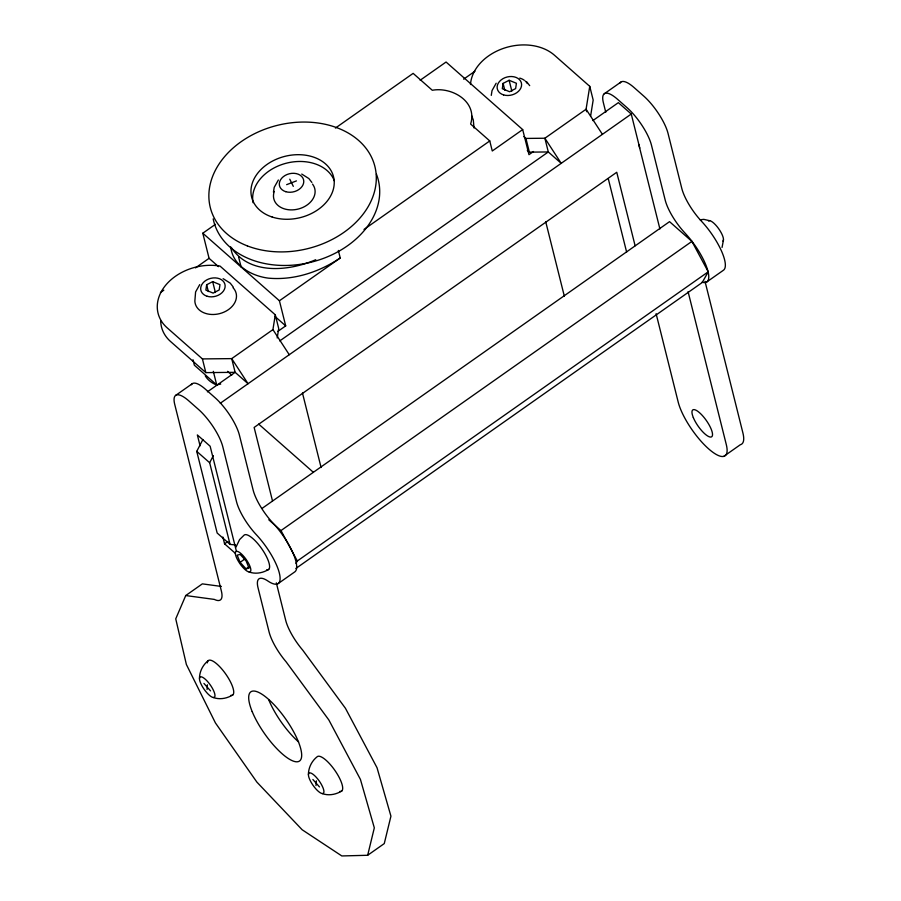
<?xml version="1.0" encoding="UTF-8"?>
<svg xmlns="http://www.w3.org/2000/svg" width="901" height="901" viewBox="0 0 901 901"><rect width="100%" height="100%" fill="white"/><g stroke="black" fill="none" stroke-linecap="round" stroke-linejoin="round"><path stroke-width="1.35" d="M474.027 127.998L473.295 119.957L471.685 115.778M207.05 689.502L207.41 684.794M316.003 785.571L316.364 780.863M199.47 678.385C199.515 671.527 202.815 664.927 208.187 660.692M308.412 774.455C308.469 767.596 311.769 760.996 317.141 756.761A21.095 6.408 54.9 0 1 336.118 772.236A21.095 6.408 54.9 0 1 339.733 791.472M723.48 239.812L722.061 247.437M206.656 284.772L205.867 290.077L213.165 293.107L219.18 289.964L219.979 284.66L212.67 281.63L206.656 284.772L208.356 291.564M503.107 83.399L502.308 88.703L509.606 91.733L515.631 88.591L516.419 83.286L509.121 80.268L503.107 83.399L504.797 90.19M273.442 192.161L274.219 187.352L278.353 179.997M289.255 354.712L272.924 329.62L275.289 314.821L219.99 266.054A47.595 35.623 -14 0 0 166.167 284.637A47.595 35.623 -14 0 0 167.169 327.829L202.41 358.913L205.845 372.62L235.138 372.327L248.057 383.713L231.715 358.621L202.41 358.913M277.204 337.943L278.713 328.527L275.289 314.821M491.27 95.382L492.036 90.584L496.169 83.219M470.491 84.525A47.595 35.623 -14 0 1 503.287 48.429A47.595 35.623 -14 0 1 554.498 55.254L589.75 86.338L586.078 109.246L586.709 111.735M590.583 116.218L593.173 100.045L589.75 86.338M367.664 855.274L374.32 827.85L360.423 779.399L328.831 719.944L286.124 661.841A31.738 9.641 54.9 0 1 269.084 631.961L258.046 587.835A31.738 9.641 54.9 0 1 267.879 581.01A37.02 11.251 54.9 0 0 279.333 573.047A37.02 11.251 54.9 0 0 256.289 534.653A31.738 9.641 54.9 0 1 236.535 501.756L222.795 446.761A31.738 9.641 54.9 0 0 198.457 409.392L188.85 400.911A31.738 9.641 54.9 0 0 174.726 404.38L221.353 590.955A31.738 9.641 54.9 0 1 214.314 599.402L185.741 595.55L175.74 618.852L186.372 664.465L215.429 722.929L256.898 782.124L302.15 829.753L341.817 855.95L367.664 855.274L384.265 843.584L390.933 816.171L377.023 767.708L345.432 708.265L302.725 650.15A31.738 9.641 54.9 0 1 285.685 620.282L276.325 582.834M236.051 547.008L239.587 539.586L244.058 535.183A21.095 6.408 54.9 0 1 263.036 550.646A21.095 6.408 54.9 0 1 266.651 569.882M235.499 544.959L230.07 544.407L217.164 533.02L196.745 451.356L202.883 439.542M230.07 544.407L209.663 462.742L213.334 455.647M295.978 563.373L297.319 560.996L708.242 271.82L691.912 241.389L669.544 221.657L262.078 508.401M708.242 271.82L702.194 282.531L295.877 568.463M199.729 284.592L195.596 291.947L194.853 301.08A21.095 15.79 -14 0 0 221.973 312.929A21.095 15.79 -14 0 0 233.044 287.701M335.409 128.077L413.142 73.375L432.3 90.269C451.885 86.631 477.744 101.554 470.615 124.045L489.761 140.939L492.273 150.985L522.681 129.586L446.063 62.023L420.159 80.245M218.526 266.651L209.077 258.328L202.804 233.213L215.418 224.326M160.423 292.566L163.813 290.178M195.494 267.879L209.077 258.328M463.655 79.175L474.973 71.213M364.015 229.428L489.761 140.939M277.778 331.455L285.696 325.88L279.423 300.776L340.24 257.979L338.348 250.444M175.594 395.449L192.195 383.77M604.244 93.794L620.845 82.115M272.924 329.62L231.715 358.621L235.138 372.327L207.41 391.845M533.482 151.503L528.966 154.69L522.681 129.586M279.772 340.916L548.304 151.954L544.88 138.236L586.078 109.246L602.42 134.339M592.835 120.61L618.356 102.658L631.263 114.033L639.766 148.068M220.317 403.231L631.263 114.033M235.398 553.372L224.563 543.821L227.885 541.49M185.741 595.55L202.342 583.871L221.387 586.438M268.791 519.798L280.988 530.565L691.912 241.389M240.094 562.348L237.143 555.14L240.15 554.43L246.097 560.918L249.048 568.126L246.052 568.835L240.094 562.348L244.486 559.262M246.052 568.835L249.34 566.526M278.195 583.555L294.796 571.876A37.02 11.251 54.9 0 0 272.89 522.974A31.738 9.641 54.9 0 1 253.136 490.065L239.396 435.082A31.738 9.641 54.9 0 0 215.057 397.713L205.451 389.232A31.738 9.641 54.9 0 0 191.35 384.761M706.846 281.9L723.458 270.221A37.02 11.251 54.9 0 0 701.552 221.319A31.738 9.641 54.9 0 1 681.798 188.422L668.046 133.427A31.738 9.641 54.9 0 0 643.719 96.058L634.101 87.577A31.738 9.641 54.9 0 0 620.012 83.106M723.762 456.379L740.363 444.7A39.667 12.051 54.9 0 0 742.886 432.863L705.01 281.326M340.24 257.979C319.202 272.079 293.895 280.481 268.408 278.15C251.379 276.01 232.604 265.558 230.735 246.851M268.735 569.376C262.923 572.98 255.659 574.376 249.126 571.989A12.4 3.773 54.9 0 1 235.837 555.883A12.4 3.773 54.9 0 1 244.329 557.043A12.4 3.773 54.9 0 1 249.126 571.989M232.863 694.885C227.052 698.489 219.788 699.897 213.255 697.498A12.4 3.773 54.9 0 1 199.966 681.393A12.4 3.773 54.9 0 1 208.458 682.553A12.4 3.773 54.9 0 1 213.255 697.498M341.817 790.954C336.005 794.558 328.741 795.966 322.209 793.567A12.4 3.773 54.9 0 1 308.919 777.462A12.4 3.773 54.9 0 1 317.411 778.622A12.4 3.773 54.9 0 1 322.209 793.567M286.642 184.66L296.44 180.898M315.744 259.713C289.266 271.212 249.476 275.357 231.534 247.764M192.994 359.758L194.346 365.187L216.713 384.907L220.722 384.063M700.156 219.799L703.782 219.36L709.684 220.7M523.853 136.592L525.936 138.427L544.88 138.236L561.21 163.329L548.304 151.954L529.36 152.145L527.276 150.298M301.745 174.062L308.874 178.567L311.859 182.419M223.121 278.657L230.251 283.151L233.235 287.002M202.804 233.213L279.423 300.776M275.199 316.634L285.696 325.88M227.57 371.347L231.771 375.053M205.845 372.62L170.593 341.535A47.595 35.623 -14 0 1 160.705 321.071M258.688 424.101L313.266 472.225M196.745 451.356L209.663 462.742M312.884 779.489L319.483 786.945M203.93 683.42L210.53 690.876M526.691 81.788L529.687 85.64M280.988 530.565L297.319 560.996M289.773 179.198L293.309 186.349M688.071 291.642L726.285 444.542A39.667 12.051 54.9 0 1 708.637 448.867A39.667 12.051 54.9 0 1 678.216 402.161L656.108 313.683M638.809 144.577L659.904 228.955M605.765 112.253L603.377 102.725A31.738 9.641 54.9 0 1 617.5 99.256L627.119 107.737A31.738 9.641 54.9 0 1 651.446 145.106L665.197 200.101A31.738 9.641 54.9 0 0 684.951 233.01A37.02 11.251 54.9 0 1 706.868 267.653A37.02 11.251 54.9 0 1 702.037 282.171M635.115 245.77L616.746 172.271L254.138 427.446L272.507 500.945M608.254 178.578L626.623 252.077M525.936 138.427L529.36 152.145M545.736 221.804L564.364 296.316M509.121 80.268L511.836 91.125M302.466 392.994L321.094 467.506M238.596 256.954L241.108 266.989M212.67 281.63L215.384 292.498M213.323 371.336L216.713 384.907M236.344 551.029L210.147 446.232L197.353 434.935L200.078 445.826M222.862 537.019L224.563 543.821M708.468 220.993A12.4 3.773 54.9 0 1 718.514 228.482A12.4 3.773 54.9 0 1 722.962 241.096M207.32 662.877A21.095 6.408 54.9 0 1 225.295 673.43A21.095 6.408 54.9 0 1 230.78 695.392M519.776 78.117A16.398 12.276 -14 0 1 524.269 80.245M525.182 80.977A16.398 12.276 -14 0 1 527.31 83.545M298.603 741.951A42.313 12.862 54.9 0 1 268.802 699.942M253.068 202.691A42.189 31.58 -14 0 1 285.673 163.374A42.189 31.58 -14 0 1 334.384 180.842M376.46 174.276A84.818 63.487 -14 0 1 313.762 261.515A84.818 63.487 -14 0 1 213.188 218.875M312.523 184.097A21.095 15.79 -14 0 1 296.598 209.415A21.095 15.79 -14 0 1 274.287 191.44M217.062 385.076A29.53 22.108 -14 0 1 205.282 375.863M693.342 417.625A16.398 4.978 54.9 0 0 711.148 437.008A16.398 4.978 54.9 0 0 702.284 415.429A16.398 4.978 54.9 0 0 693.342 417.625M252.201 711.632A42.313 12.862 54.9 0 0 298.141 761.649A42.313 12.862 54.9 0 0 275.267 705.979A42.313 12.862 54.9 0 0 252.201 711.632M272.203 217.04A42.189 31.58 -14 0 0 334.237 182.16A42.189 31.58 -14 0 0 271.336 161.718A42.189 31.58 -14 0 0 272.203 217.04M247.313 245.883A84.818 63.487 -14 0 0 376.213 181.157A84.818 63.487 -14 0 0 254.24 133.866A84.818 63.487 -14 0 0 247.313 245.883M285.775 191.688A12.4 9.28 -14 0 0 303.772 181.169A12.4 9.28 -14 0 0 285.076 175.481A12.4 9.28 -14 0 0 285.775 191.688M207.151 296.271A12.4 9.28 -14 0 0 225.149 285.763A12.4 9.28 -14 0 0 206.453 280.065A12.4 9.28 -14 0 0 207.151 296.271M503.591 94.909A12.4 9.28 -14 0 0 521.6 84.39A12.4 9.28 -14 0 0 502.904 78.702A12.4 9.28 -14 0 0 503.591 94.909"/></g></svg>
